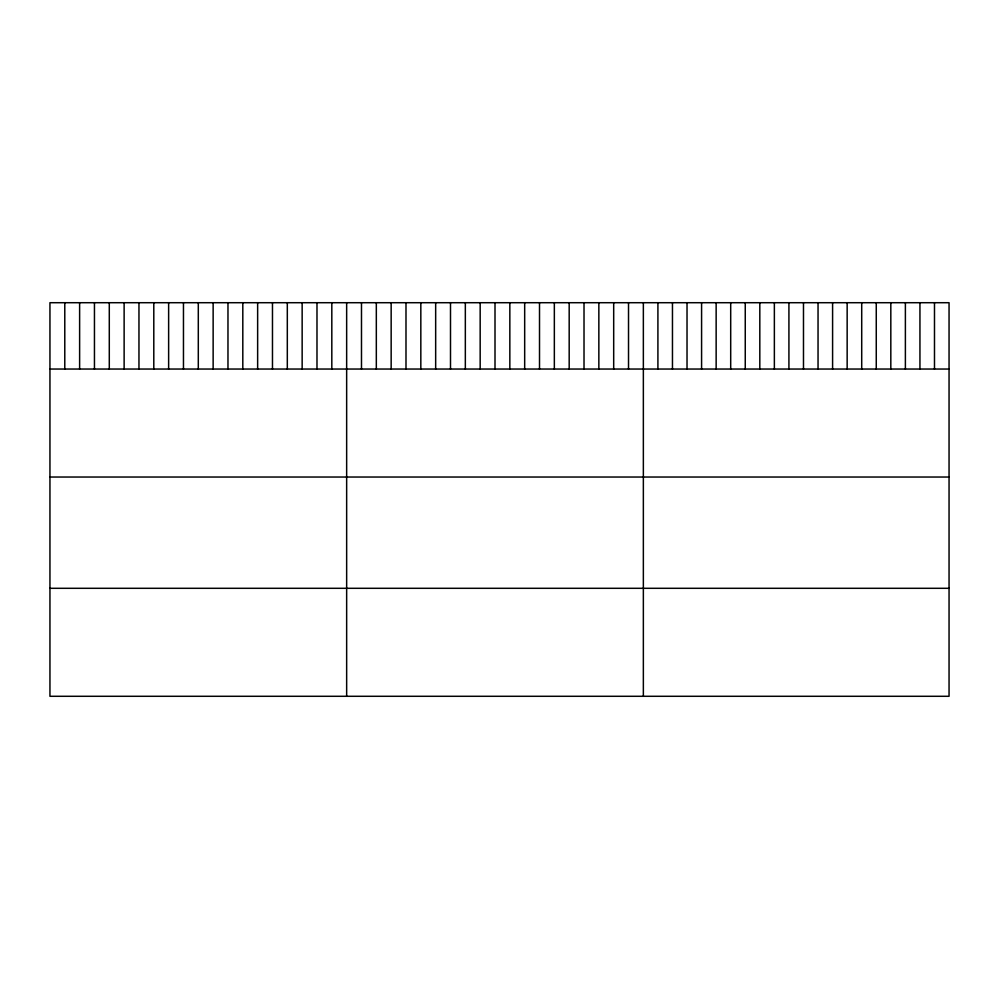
<?xml version="1.0" encoding="UTF-8"?>
<svg xmlns="http://www.w3.org/2000/svg" width="999" height="999" viewBox="0 0 999 999"><rect width="100%" height="100%" fill="white"/><g stroke="black" fill="none" stroke-linecap="round" stroke-linejoin="round"><path stroke-width="1.5" d="M949.05 369.043L949.05 696.291L49.95 696.291L49.95 302.709L949.05 302.709L949.05 369.043L49.95 369.043M49.95 477.035L949.05 477.035M49.95 588.299L949.05 588.299M934.49 302.709L934.49 369.043M919.942 302.709L919.942 369.043M905.381 302.709L905.381 369.043M890.821 302.709L890.821 369.043M876.26 302.709L876.26 369.043M861.712 302.709L861.712 369.043M847.152 302.709L847.152 369.043M832.592 302.709L832.592 369.043M818.044 302.709L818.044 369.043M803.483 302.709L803.483 369.043M788.923 302.709L788.923 369.043M774.362 302.709L774.362 369.043M759.814 302.709L759.814 369.043M745.254 302.709L745.254 369.043M730.694 302.709L730.694 369.043M716.146 302.709L716.146 369.043M701.585 302.709L701.585 369.043M687.025 302.709L687.025 369.043M672.464 302.709L672.464 369.043M657.916 302.709L657.916 369.043M643.356 302.709L643.356 696.291M628.521 302.709L628.521 369.043M613.686 302.709L613.686 369.043M598.851 302.709L598.851 369.043M584.015 302.709L584.015 369.043M569.18 302.709L569.18 369.043M554.345 302.709L554.345 369.043M539.51 302.709L539.51 369.043M524.675 302.709L524.675 369.043M509.84 302.709L509.84 369.043M495.005 302.709L495.005 369.043M480.169 302.709L480.169 369.043M465.334 302.709L465.334 369.043M450.499 302.709L450.499 369.043M435.664 302.709L435.664 369.043M420.829 302.709L420.829 369.043M405.994 302.709L405.994 369.043M391.158 302.709L391.158 369.043M376.323 302.709L376.323 369.043M361.488 302.709L361.488 369.043M346.653 302.709L346.653 696.291M331.818 302.709L331.818 369.043M316.983 302.709L316.983 369.043M302.148 302.709L302.148 369.043M287.312 302.709L287.312 369.043M272.477 302.709L272.477 369.043M257.642 302.709L257.642 369.043M242.807 302.709L242.807 369.043M227.972 302.709L227.972 369.043M213.137 302.709L213.137 369.043M198.302 302.709L198.302 369.043M183.466 302.709L183.466 369.043M168.631 302.709L168.631 369.043M153.796 302.709L153.796 369.043M138.961 302.709L138.961 369.043M124.126 302.709L124.126 369.043M109.291 302.709L109.291 369.043M94.455 302.709L94.455 369.043M79.62 302.709L79.62 369.043M64.785 302.709L64.785 369.043"/></g></svg>
